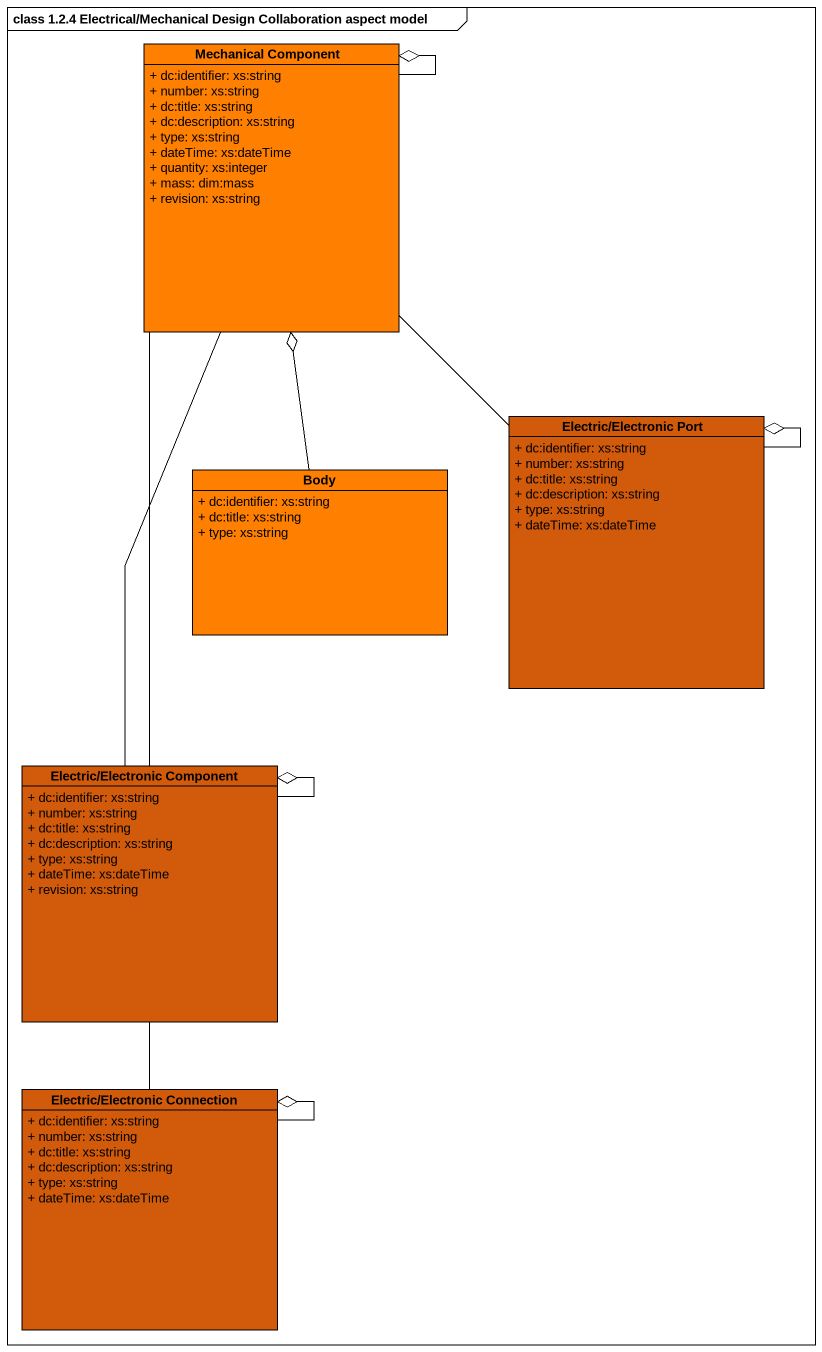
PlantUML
@startuml
mainframe class 1.2.4 Electrical/Mechanical Design Collaboration aspect model
hide circle
hide empty members
skinparam classAttributeIconSize 0
class "Mechanical Component" as Mechanical_Component #FF8000 {
  + dc:identifier: xs:string
  + number: xs:string
  + dc:title: xs:string
  + dc:description: xs:string
  + type: xs:string
  + dateTime: xs:dateTime
  + quantity: xs:integer
  + mass: dim:mass
  + revision: xs:string
}
class "Electric/Electronic Port" as Electric_Electronic_Port #D25A0B {
  + dc:identifier: xs:string
  + number: xs:string
  + dc:title: xs:string
  + dc:description: xs:string
  + type: xs:string
  + dateTime: xs:dateTime
}
class Body #FF8000 {
  + dc:identifier: xs:string
  + dc:title: xs:string
  + type: xs:string
}
class "Electric/Electronic Component" as Electric_Electronic #D25A0B {
  + dc:identifier: xs:string
  + number: xs:string
  + dc:title: xs:string
  + dc:description: xs:string
  + type: xs:string
  + dateTime: xs:dateTime
  + revision: xs:string
}
class "Electric/Electronic Connection" as Electric_Electronic_2 #D25A0B {
  + dc:identifier: xs:string
  + number: xs:string
  + dc:title: xs:string
  + dc:description: xs:string
  + type: xs:string
  + dateTime: xs:dateTime
}
Mechanical_Component -- Mechanical_Component
Mechanical_Component -- Mechanical_Component
Mechanical_Component -- Mechanical_Component
Mechanical_Component --o Mechanical_Component
Electric_Electronic_Port -up- Mechanical_Component
Electric_Electronic_Port -- Electric_Electronic_Port
Electric_Electronic_Port --o Electric_Electronic_Port
Body -up-o Mechanical_Component
Electric_Electronic -up- Mechanical_Component
Electric_Electronic -up- Mechanical_Component
Electric_Electronic -- Electric_Electronic
Electric_Electronic -- Electric_Electronic
Electric_Electronic --o Electric_Electronic
Electric_Electronic_2 -up- Electric_Electronic
Electric_Electronic_2 -- Electric_Electronic_2
Electric_Electronic_2 --o Electric_Electronic_2
@enduml
